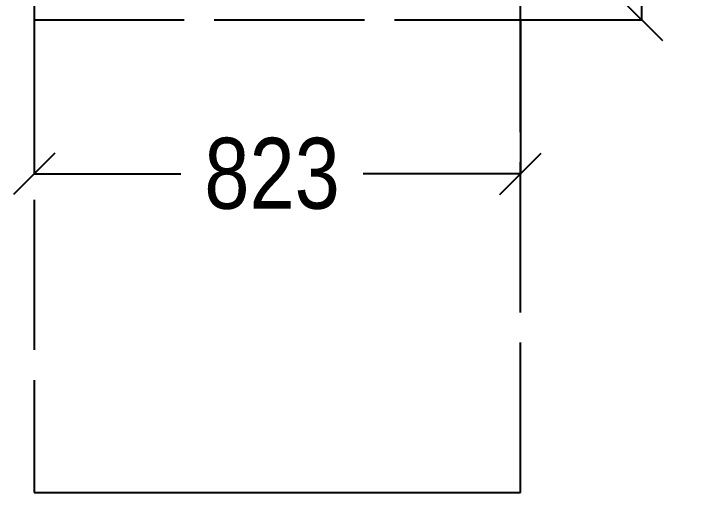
# Model space of a CAD drawing. Header units: millimetres. Extents: x 44692 to 659456, y -26273 to 14445.
# Drawn here: x 67382 to 68525, y -21706 to -20896 of the extents above; entities that cross this region are included whole.
import ezdxf

# ---------------------------------------------------------------- set-up
doc = ezdxf.new("R2010")
doc.units = ezdxf.units.MM
doc.header["$LTSCALE"] = 100
doc.linetypes.add('DASHEDX2', pattern=[3.048, 2.54, -0.508])
doc.layers.add('Area proceso', color=90, linetype='DASHEDX2')
doc.layers.add('Cotas secundarias', color=41, linetype='Continuous')
doc.styles.add('OpenSansCondensed-Light', font='OpenSansCondensed-Light.ttf')
doc.dimstyles.new('Cotas Mateo', dxfattribs={"dimtxt": 120, "dimasz": 70, "dimexe": 0.375, "dimexo": 0.125, "dimgap": 0.1, "dimtad": 1, "dimdec": 0, "dimzin": 12, "dimdsep": 46, "dimtxsty": 'OpenSansCondensed-Light', "dimblk": 'OBLIQUE', "dimcen": 2.5, "dimazin": 3, "dimtfac": 0.5, "dimtdec": 0, "dimtmove": 2, "dimatfit": 3, "dimarcsym": 0})

# ---------------------------------------------------------------- blocks, each defined once
blk = doc.blocks.new('_OBLIQUE')
at = {"color": 0, "linetype": 'ByBlock'}
blk.add_line((-0.5, -0.5), (0.5, 0.5), dxfattribs=at)
blk = doc.blocks.new('*D87')
at = {"layer": 'Cotas secundarias', "color": 0, "lineweight": -2, "transparency": 16777216}
for p, q in [((68240.6, -20090.3), (68446.2, -20090.3)), ((68445.8, -20090.3), (68445.8, -20414.6)), ((68445.8, -20906.3), (68445.8, -20694.8)), ((68240.6, -20906.3), (68446.2, -20906.3))]:
    blk.add_line(p, q, dxfattribs=at)
at = {"layer": 'Defpoints', "color": 0, "transparency": 16777216}
for p in [(68240.4, -20090.3), (68445.8, -20090.3), (68240.4, -20906.3)]:
    blk.add_point(p, dxfattribs=at)
at = {"layer": 'Cotas secundarias', "color": 0, "lineweight": -2, "transparency": 16777216, "xscale": 70, "yscale": 70, "zscale": 70}
for p, rotation in [((68445.8, -20090.3), 90), ((68445.8, -20906.3), 270)]:
    blk.add_blockref('_OBLIQUE', p, dxfattribs=dict(at, rotation=rotation))
at = {"layer": 'Cotas secundarias', "color": 0, "transparency": 16777216, "insert": (68445.8, -20554.7), "char_height": 120, "attachment_point": 5, "rotation": 90, "style": 'OpenSansCondensed-Light'}
blk.add_mtext('816', dxfattribs=at)
blk = doc.blocks.new('*D88')
at = {"layer": 'Cotas secundarias', "color": 0, "lineweight": -2, "transparency": 16777216}
for p, q in [((67417.4, -20906.5), (67417.4, -21167.3)), ((68240.4, -20906.5), (68240.4, -21167.3)), ((67417.4, -21166.9), (67665.5, -21166.9)), ((68240.4, -21166.9), (67974.2, -21166.9))]:
    blk.add_line(p, q, dxfattribs=at)
at = {"layer": 'Defpoints', "color": 0, "transparency": 16777216}
for p in [(67417.4, -20906.3), (68240.4, -20906.3), (68240.4, -21166.9)]:
    blk.add_point(p, dxfattribs=at)
at = {"layer": 'Cotas secundarias', "color": 0, "lineweight": -2, "transparency": 16777216, "xscale": 70, "yscale": 70, "zscale": 70, "rotation": 180}
blk.add_blockref('_OBLIQUE', (67417.4, -21166.9), dxfattribs=at)
at = {"layer": 'Cotas secundarias', "color": 0, "lineweight": -2, "transparency": 16777216, "xscale": 70, "yscale": 70, "zscale": 70}
blk.add_blockref('_OBLIQUE', (68240.4, -21166.9), dxfattribs=at)
at = {"layer": 'Cotas secundarias', "color": 0, "transparency": 16777216, "insert": (67819.9, -21166.9), "char_height": 120, "attachment_point": 5, "style": 'OpenSansCondensed-Light'}
blk.add_mtext('823', dxfattribs=at)

msp = doc.modelspace()

# ---------------------------------------------------------------- linework, layer by layer
at = {"color": 3}
msp.add_line((67417.432, -21706.329), (68240.432, -21706.329), dxfattribs=at)
at = {"layer": 'Area proceso'}
for p, q in [((67417.432, -20090.329), (67417.432, -20906.329)), ((68240.432, -20906.329), (68240.432, -20090.329)), ((67417.432, -20906.329), (68240.432, -20906.329))]:
    msp.add_line(p, q, dxfattribs=at)
at = {"layer": 'Area proceso', "color": 3}
for p, q in [((67417.432, -20906.329), (67417.432, -21706.329)), ((68240.432, -21706.329), (68240.432, -20906.329))]:
    msp.add_line(p, q, dxfattribs=at)

# ---------------------------------------------------------------- dimensions: what is measured, and where the dimension line sits
at = {"layer": 'Cotas secundarias'}
dim = msp.add_linear_dim(base=(68445.779, -20090.329), p1=(68240.432, -20906.329), p2=(68240.432, -20090.329), angle=90, dimstyle='Cotas Mateo', dxfattribs=at)
dim.commit()
dim.dimension.update_dxf_attribs({"geometry": '*D87', "text_midpoint": (68445.779, -20554.686), "dimtype": 160})
dim = msp.add_linear_dim(base=(68240.432, -21166.949), p1=(67417.432, -20906.329), p2=(68240.432, -20906.329), dimstyle='Cotas Mateo', dxfattribs=at)
dim.commit()
dim.dimension.update_dxf_attribs({"geometry": '*D88', "text_midpoint": (67819.864, -21166.949), "dimtype": 160})

doc.saveas('drawing.dxf')
